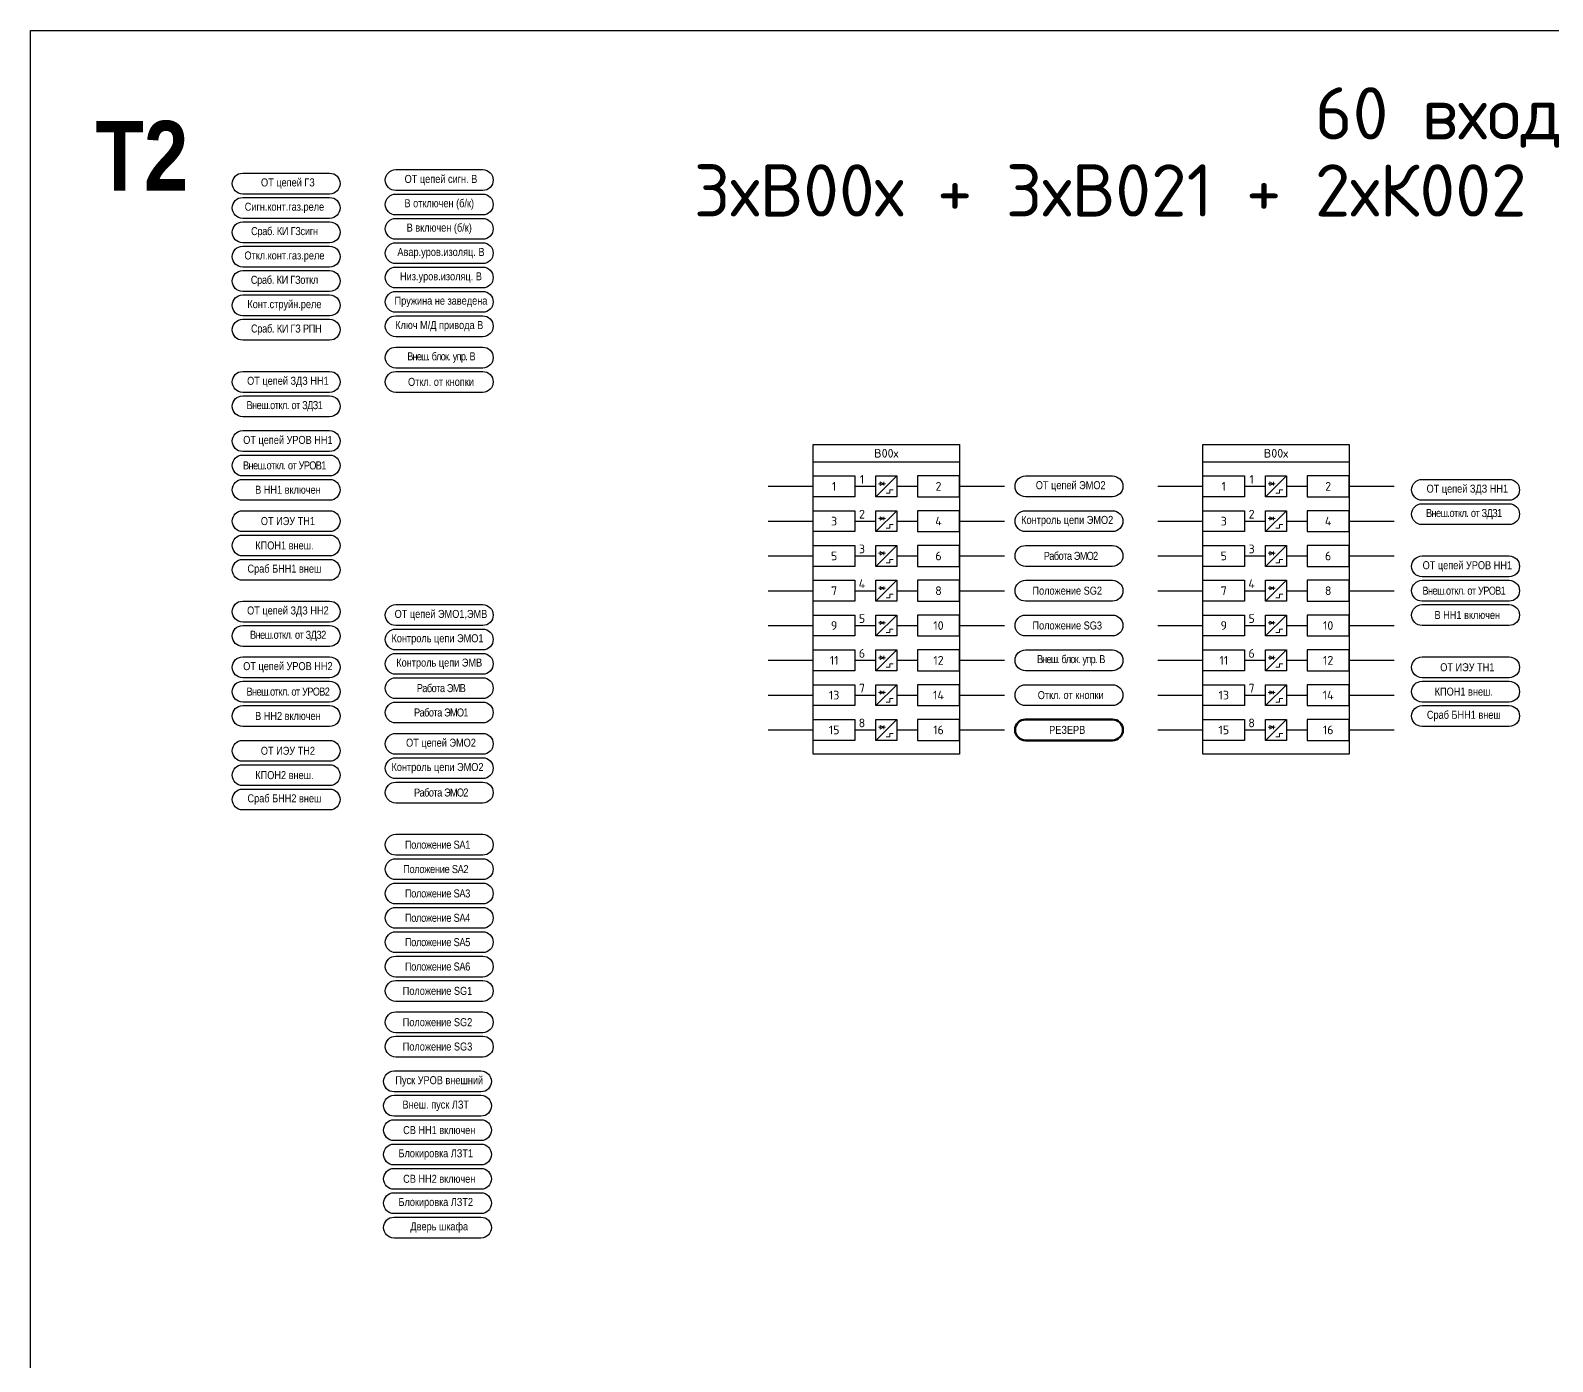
# Model space of a CAD drawing. Header units: millimetres. Extents: x 1657 to 8204, y -558 to 594.
# Drawn here: x 3833 to 4270.5, y 211.5 to 594 of the extents above; entities that cross this region are included whole.
import ezdxf
from ezdxf.enums import TextEntityAlignment as Align

# ---------------------------------------------------------------- set-up
doc = ezdxf.new("R2010")
doc.units = ezdxf.units.MM
doc.layers.add('_ОРЗ_0.3', color=7, linetype='Continuous', lineweight=30)
doc.layers.add('TEXT', color=7, linetype='Continuous', lineweight=25)
doc.layers.add('Основная', color=7, linetype='Continuous')
doc.styles.add('2.5_Gost_RD', font='ARIALN.TTF', dxfattribs={"height": 2.5})
doc.styles.add('2.5_ISOCPEUR', font='isocpeur.ttf', dxfattribs={"width": 0.9, "height": 2.5})
doc.styles.add('2.5_ISOCPEUR_1', font='isocpeur.ttf', dxfattribs={"height": 2.5})

# ---------------------------------------------------------------- blocks, each defined once
blk = doc.blocks.new('*U42')
at = {"layer": 'Основная', "color": 0}
for p, q in [((0, 0), (2, 0)), ((2, 0), (40, 0)), ((40, 0), (42, 0))]:
    blk.add_line(p, q, dxfattribs=at)
blk = doc.blocks.new('*U55')
at = {"lineweight": 13, "ltscale": 0.25}
blk.add_line((20.25, 1.25), (20.25, 0.25), dxfattribs=at)
for points in [[(0, 3), (12, 3), (12, -3), (0, -3)], [(18, 3), (24, 3), (24, -3), (18, -3)]]:
    blk.add_lwpolyline(points, close=True)
blk.add_lwpolyline([(20.25, 0.75), (19.25, 1.25), (19.25, 0.25), (20.25, 0.75)], dxfattribs=at)
at = {"lineweight": 13, "flags": 128}
for points in [[(19.5, 1.5, 0, 0, 0), (19.5, 2, 0.25, 0, 0), (19.5, 2.5, 0, 0, 0)], [(20, 1.5, 0, 0, 0), (20, 2, 0.25, 0, 0), (20, 2.5, 0, 0, 0)]]:
    blk.add_lwpolyline(points, format="xyseb", dxfattribs=at)
at = {"layer": 'Основная', "color": 0}
blk.add_line((12, 0), (18, 0), dxfattribs=at)
at = {"layer": 'Основная', "ltscale": 0.25}
blk.add_line((24, 3), (18, -3), dxfattribs=at)
at = {"layer": 'Основная', "color": 0, "lineweight": 13}
blk.add_line((18.75, 0.75), (20.75, 0.75), dxfattribs=at)
for p, q in [((21, -2), (22, -2)), ((22, -1), (23, -1)), ((22, -2), (22, -1))]:
    blk.add_line(p, q, dxfattribs=at).dxf.unprotected_set("ltscale", 0)
at = {"layer": 'Основная', "style": '2.5_ISOCPEUR'}
for tag, p in [('ОУ', (3, 6)), ('В', (6, 0)), ('K', (14, 2))]:
    blk.add_attdef(tag, text='', height=2.5, dxfattribs=at).set_placement(p, align=Align.MIDDLE_CENTER)
blk = doc.blocks.new('*U53')
blk.add_lwpolyline([(0, 3), (-12, 3), (-12, -3), (0, -3)], close=True)
at = {"layer": 'Основная', "style": '2.5_ISOCPEUR'}
for tag, p in [('ОУ', (-7, 10)), ('В', (-6, 0))]:
    blk.add_attdef(tag, text='', height=2.5, dxfattribs=at).set_placement(p, align=Align.MIDDLE_CENTER)

msp = doc.modelspace()

# ---------------------------------------------------------------- linework, layer by layer
at = {"ltscale": 100}
msp.add_lwpolyline([(3833, 594), (4909, 594), (4909, -171), (3833, -171)], close=True, dxfattribs=at)
at = {"color": 2, "ltscale": 100}
for points in [[(3894, 547, -1), (3894, 553), (3919, 553, -1), (3919, 547)], [(3894, 540, -1), (3894, 546), (3919, 546, -1), (3919, 540)], [(3894, 533, -1), (3894, 539), (3919, 539, -1), (3919, 533)], [(3894, 526, -1), (3894, 532), (3919, 532, -1), (3919, 526)], [(3894, 519, -1), (3894, 525), (3919, 525, -1), (3919, 519)], [(3894, 512, -1), (3894, 518), (3919, 518, -1), (3919, 512)], [(3894, 505, -1), (3894, 511), (3919, 511, -1), (3919, 505)]]:
    msp.add_lwpolyline(points, format="xyb", close=True, dxfattribs=at)
at = {"color": 6, "ltscale": 100}
for points in [[(3938, 548, -1), (3938, 554), (3963, 554, -1), (3963, 548)], [(3938, 541, -1), (3938, 547), (3963, 547, -1), (3963, 541)], [(3938, 534, -1), (3938, 540), (3963, 540, -1), (3963, 534)], [(3938, 527, -1), (3938, 533), (3963, 533, -1), (3963, 527)], [(3938, 520, -1), (3938, 526), (3963, 526, -1), (3963, 520)], [(3938, 513, -1), (3938, 519), (3963, 519, -1), (3963, 513)], [(3938, 506, -1), (3938, 512), (3963, 512, -1), (3963, 506)], [(3938, 497, -1), (3938, 503), (3963, 503, -1), (3963, 497)], [(3938, 490, -1), (3938, 496), (3963, 496, -1), (3963, 490)], [(4119, 410, -1), (4119, 416), (4144, 416, -1), (4144, 410)], [(4119, 400, -1), (4119, 406), (4144, 406, -1), (4144, 400)]]:
    msp.add_lwpolyline(points, format="xyb", close=True, dxfattribs=at)
at = {"color": 3, "ltscale": 100}
for points in [[(3894, 490, -1), (3894, 496), (3919, 496, -1), (3919, 490)], [(3894, 483, -1), (3894, 489), (3919, 489, -1), (3919, 483)], [(4233, 459, -1), (4233, 465), (4258, 465, -1), (4258, 459)], [(4233, 452, -1), (4233, 458), (4258, 458, -1), (4258, 452)]]:
    msp.add_lwpolyline(points, format="xyb", close=True, dxfattribs=at)
at = {"color": 4, "ltscale": 100}
for points in [[(3894, 473, -1), (3894, 479), (3919, 479, -1), (3919, 473)], [(3894, 466, -1), (3894, 472), (3919, 472, -1), (3919, 466)], [(3894, 459, -1), (3894, 465), (3919, 465, -1), (3919, 459)], [(4233, 437, -1), (4233, 443), (4258, 443, -1), (4258, 437)], [(4233, 430, -1), (4233, 436), (4258, 436, -1), (4258, 430)], [(4233, 423, -1), (4233, 429), (4258, 429, -1), (4258, 423)]]:
    msp.add_lwpolyline(points, format="xyb", close=True, dxfattribs=at)
at = {"color": 85, "ltscale": 100, "true_color": 0x58ba48}
for points in [[(4119, 460, -1), (4119, 466), (4144, 466, -1), (4144, 460)], [(4119, 450, -1), (4119, 456), (4144, 456, -1), (4144, 450)], [(4119, 440, -1), (4119, 446), (4144, 446, -1), (4144, 440)], [(3894, 424, -1), (3894, 430), (3919, 430, -1), (3919, 424)], [(3894, 417, -1), (3894, 423), (3919, 423, -1), (3919, 417)], [(3938, 386, -1), (3938, 392), (3963, 392, -1), (3963, 386)], [(3938, 379, -1), (3938, 385), (3963, 385, -1), (3963, 379)], [(3938, 372, -1), (3938, 378), (3963, 378, -1), (3963, 372)]]:
    msp.add_lwpolyline(points, format="xyb", close=True, dxfattribs=at)
at = {"ltscale": 100}
for points in [[(4045, 463), (4058, 463)], [(4082, 463), (4088, 463)], [(4100, 463), (4113, 463)], [(4157, 463), (4170, 463)], [(4194, 463), (4200, 463)], [(4212, 463), (4225, 463)], [(4045, 453), (4058, 453)], [(4082, 453), (4088, 453)], [(4100, 453), (4113, 453)], [(4157, 453), (4170, 453)], [(4194, 453), (4200, 453)], [(4212, 453), (4225, 453)], [(4045, 443), (4058, 443)], [(4082, 443), (4088, 443)], [(4100, 443), (4113, 443)], [(4157, 443), (4170, 443)], [(4194, 443), (4200, 443)], [(4212, 443), (4225, 443)], [(4045, 433), (4058, 433)], [(4082, 433), (4088, 433)], [(4100, 433), (4113, 433)], [(4157, 433), (4170, 433)], [(4194, 433), (4200, 433)], [(4212, 433), (4225, 433)], [(4045, 423), (4058, 423)], [(4082, 423), (4088, 423)], [(4100, 423), (4113, 423)], [(4157, 423), (4170, 423)], [(4194, 423), (4200, 423)], [(4212, 423), (4225, 423)], [(4045, 413), (4058, 413)], [(4082, 413), (4088, 413)], [(4100, 413), (4113, 413)], [(4157, 413), (4170, 413)], [(4194, 413), (4200, 413)], [(4212, 413), (4225, 413)], [(4045, 403), (4058, 403)], [(4082, 403), (4088, 403)], [(4100, 403), (4113, 403)], [(4157, 403), (4170, 403)], [(4194, 403), (4200, 403)], [(4212, 403), (4225, 403)], [(4045, 393), (4058, 393)], [(4082, 393), (4088, 393)], [(4100, 393), (4113, 393)], [(4157, 393), (4170, 393)], [(4194, 393), (4200, 393)], [(4212, 393), (4225, 393)]]:
    msp.add_lwpolyline(points, dxfattribs=at)
at = {"color": 5, "ltscale": 100}
for points in [[(3894, 450, -1), (3894, 456), (3919, 456, -1), (3919, 450)], [(3894, 443, -1), (3894, 449), (3919, 449, -1), (3919, 443)], [(3894, 436, -1), (3894, 442), (3919, 442, -1), (3919, 436)], [(4233, 408, -1), (4233, 414), (4258, 414, -1), (4258, 408)], [(4233, 401, -1), (4233, 407), (4258, 407, -1), (4258, 401)], [(4233, 394, -1), (4233, 400), (4258, 400, -1), (4258, 394)]]:
    msp.add_lwpolyline(points, format="xyb", close=True, dxfattribs=at)
at = {"ltscale": 100}
for points in [[(4119, 430, -1), (4119, 436), (4144, 436, -1), (4144, 430)], [(4119, 420, -1), (4119, 426), (4144, 426, -1), (4144, 420)], [(3938, 357, -1), (3938, 363), (3963, 363, -1), (3963, 357)], [(3938, 350, -1), (3938, 356), (3963, 356, -1), (3963, 350)], [(3938, 343, -1), (3938, 349), (3963, 349, -1), (3963, 343)], [(3938, 336, -1), (3938, 342), (3963, 342, -1), (3963, 336)], [(3938, 329, -1), (3938, 335), (3963, 335, -1), (3963, 329)], [(3938, 322, -1), (3938, 328), (3963, 328, -1), (3963, 322)], [(3938, 315, -1), (3938, 321), (3963, 321, -1), (3963, 315)], [(3938, 306, -1), (3938, 312), (3963, 312, -1), (3963, 306)], [(3938, 299, -1), (3938, 305), (3963, 305, -1), (3963, 299)], [(3937.5, 289, -1), (3937.5, 295), (3962.5, 295, -1), (3962.5, 289)], [(3937.5, 282, -1), (3937.5, 288), (3962.5, 288, -1), (3962.5, 282)], [(3937.5, 275, -1), (3937.5, 281), (3962.5, 281, -1), (3962.5, 275)], [(3937.5, 268, -1), (3937.5, 274), (3962.5, 274, -1), (3962.5, 268)], [(3937.5, 261, -1), (3937.5, 267), (3962.5, 267, -1), (3962.5, 261)], [(3937.5, 254, -1), (3937.5, 260), (3962.5, 260, -1), (3962.5, 254)], [(3937.5, 247, -1), (3937.5, 253), (3962.5, 253, -1), (3962.5, 247)]]:
    msp.add_lwpolyline(points, format="xyb", close=True, dxfattribs=at)
at = {"color": 30, "ltscale": 100, "true_color": 0xf26722}
for points in [[(3938, 423, -1), (3938, 429), (3963, 429, -1), (3963, 423)], [(3938, 416, -1), (3938, 422), (3963, 422, -1), (3963, 416)], [(3938, 409, -1), (3938, 415), (3963, 415, -1), (3963, 409)], [(3938, 402, -1), (3938, 408), (3963, 408, -1), (3963, 402)], [(3938, 395, -1), (3938, 401), (3963, 401, -1), (3963, 395)]]:
    msp.add_lwpolyline(points, format="xyb", close=True, dxfattribs=at)
at = {"color": 152, "ltscale": 100, "true_color": 0x2776bb}
for points in [[(3894, 408, -1), (3894, 414), (3919, 414, -1), (3919, 408)], [(3894, 401, -1), (3894, 407), (3919, 407, -1), (3919, 401)], [(3894, 394, -1), (3894, 400), (3919, 400, -1), (3919, 394)]]:
    msp.add_lwpolyline(points, format="xyb", close=True, dxfattribs=at)
at = {"color": 8, "lineweight": 50, "ltscale": 100}
msp.add_lwpolyline([(4119, 390, -1), (4119, 396), (4144, 396, -1), (4144, 390)], format="xyb", close=True, dxfattribs=at)
at = {"color": 162, "ltscale": 100, "true_color": 0x2234e6}
for points in [[(3894, 384, -1), (3894, 390), (3919, 390, -1), (3919, 384)], [(3894, 377, -1), (3894, 383), (3919, 383, -1), (3919, 377)], [(3894, 370, -1), (3894, 376), (3919, 376, -1), (3919, 370)]]:
    msp.add_lwpolyline(points, format="xyb", close=True, dxfattribs=at)
at = {"layer": '_ОРЗ_0.3', "ltscale": 100}
for points in [[(4058, 475), (4100, 475), (4100, 386), (4058, 386)], [(4170, 475), (4212, 475), (4212, 386), (4170, 386)]]:
    msp.add_lwpolyline(points, close=True, dxfattribs=at)

# ---------------------------------------------------------------- block references
at = {"ltscale": 0.25}
for p in [(4058, 470), (4170, 470)]:
    msp.add_blockref('*U42', p, dxfattribs=at)
at = {"layer": '_ОРЗ_0.3', "ltscale": 0.25}
ref = msp.add_blockref('*U55', (4058, 463), dxfattribs=at)
ref.add_attrib('В', '1', dxfattribs={"layer": 'Основная', "height": 2.5, "style": '2.5_ISOCPEUR'}).set_placement((4064, 463), align=Align.MIDDLE_CENTER)
ref.add_attrib('K', '1', dxfattribs={"layer": 'Основная', "height": 2.5, "style": '2.5_ISOCPEUR'}).set_placement((4072, 465), align=Align.MIDDLE_CENTER)
ref = msp.add_blockref('*U53', (4100, 463), dxfattribs=at)
ref.add_attrib('В', '2', dxfattribs={"layer": 'Основная', "height": 2.5, "style": '2.5_ISOCPEUR'}).set_placement((4094, 463), align=Align.MIDDLE_CENTER)
ref = msp.add_blockref('*U55', (4170, 463), dxfattribs=at)
ref.add_attrib('В', '1', dxfattribs={"layer": 'Основная', "height": 2.5, "style": '2.5_ISOCPEUR'}).set_placement((4176, 463), align=Align.MIDDLE_CENTER)
ref.add_attrib('K', '1', dxfattribs={"layer": 'Основная', "height": 2.5, "style": '2.5_ISOCPEUR'}).set_placement((4184, 465), align=Align.MIDDLE_CENTER)
ref = msp.add_blockref('*U53', (4212, 463), dxfattribs=at)
ref.add_attrib('В', '2', dxfattribs={"layer": 'Основная', "height": 2.5, "style": '2.5_ISOCPEUR'}).set_placement((4206, 463), align=Align.MIDDLE_CENTER)
ref = msp.add_blockref('*U55', (4058, 453), dxfattribs=at)
ref.add_attrib('В', '3', dxfattribs={"layer": 'Основная', "height": 2.5, "style": '2.5_ISOCPEUR'}).set_placement((4064, 453), align=Align.MIDDLE_CENTER)
ref.add_attrib('K', '2', dxfattribs={"layer": 'Основная', "height": 2.5, "style": '2.5_ISOCPEUR'}).set_placement((4072, 455), align=Align.MIDDLE_CENTER)
ref = msp.add_blockref('*U53', (4100, 453), dxfattribs=at)
ref.add_attrib('В', '4', dxfattribs={"layer": 'Основная', "height": 2.5, "style": '2.5_ISOCPEUR'}).set_placement((4094, 453), align=Align.MIDDLE_CENTER)
ref = msp.add_blockref('*U55', (4170, 453), dxfattribs=at)
ref.add_attrib('В', '3', dxfattribs={"layer": 'Основная', "height": 2.5, "style": '2.5_ISOCPEUR'}).set_placement((4176, 453), align=Align.MIDDLE_CENTER)
ref.add_attrib('K', '2', dxfattribs={"layer": 'Основная', "height": 2.5, "style": '2.5_ISOCPEUR'}).set_placement((4184, 455), align=Align.MIDDLE_CENTER)
ref = msp.add_blockref('*U53', (4212, 453), dxfattribs=at)
ref.add_attrib('В', '4', dxfattribs={"layer": 'Основная', "height": 2.5, "style": '2.5_ISOCPEUR'}).set_placement((4206, 453), align=Align.MIDDLE_CENTER)
ref = msp.add_blockref('*U55', (4058, 443), dxfattribs=at)
ref.add_attrib('В', '5', dxfattribs={"layer": 'Основная', "height": 2.5, "style": '2.5_ISOCPEUR'}).set_placement((4064, 443), align=Align.MIDDLE_CENTER)
ref.add_attrib('K', '3', dxfattribs={"layer": 'Основная', "height": 2.5, "style": '2.5_ISOCPEUR'}).set_placement((4072, 445), align=Align.MIDDLE_CENTER)
ref = msp.add_blockref('*U55', (4170, 443), dxfattribs=at)
ref.add_attrib('В', '5', dxfattribs={"layer": 'Основная', "height": 2.5, "style": '2.5_ISOCPEUR'}).set_placement((4176, 443), align=Align.MIDDLE_CENTER)
ref.add_attrib('K', '3', dxfattribs={"layer": 'Основная', "height": 2.5, "style": '2.5_ISOCPEUR'}).set_placement((4184, 445), align=Align.MIDDLE_CENTER)
ref = msp.add_blockref('*U53', (4100, 443), dxfattribs=at)
ref.add_attrib('В', '6', dxfattribs={"layer": 'Основная', "height": 2.5, "style": '2.5_ISOCPEUR'}).set_placement((4094, 443), align=Align.MIDDLE_CENTER)
ref = msp.add_blockref('*U53', (4212, 443), dxfattribs=at)
ref.add_attrib('В', '6', dxfattribs={"layer": 'Основная', "height": 2.5, "style": '2.5_ISOCPEUR'}).set_placement((4206, 443), align=Align.MIDDLE_CENTER)
ref = msp.add_blockref('*U55', (4058, 433), dxfattribs=at)
ref.add_attrib('В', '7', dxfattribs={"layer": 'Основная', "height": 2.5, "style": '2.5_ISOCPEUR'}).set_placement((4064, 433), align=Align.MIDDLE_CENTER)
ref.add_attrib('K', '4', dxfattribs={"layer": 'Основная', "height": 2.5, "style": '2.5_ISOCPEUR'}).set_placement((4072, 435), align=Align.MIDDLE_CENTER)
ref = msp.add_blockref('*U53', (4100, 433), dxfattribs=at)
ref.add_attrib('В', '8', dxfattribs={"layer": 'Основная', "height": 2.5, "style": '2.5_ISOCPEUR'}).set_placement((4094, 433), align=Align.MIDDLE_CENTER)
ref = msp.add_blockref('*U55', (4170, 433), dxfattribs=at)
ref.add_attrib('В', '7', dxfattribs={"layer": 'Основная', "height": 2.5, "style": '2.5_ISOCPEUR'}).set_placement((4176, 433), align=Align.MIDDLE_CENTER)
ref.add_attrib('K', '4', dxfattribs={"layer": 'Основная', "height": 2.5, "style": '2.5_ISOCPEUR'}).set_placement((4184, 435), align=Align.MIDDLE_CENTER)
ref = msp.add_blockref('*U53', (4212, 433), dxfattribs=at)
ref.add_attrib('В', '8', dxfattribs={"layer": 'Основная', "height": 2.5, "style": '2.5_ISOCPEUR'}).set_placement((4206, 433), align=Align.MIDDLE_CENTER)
ref = msp.add_blockref('*U55', (4058, 423), dxfattribs=at)
ref.add_attrib('В', '9', dxfattribs={"layer": 'Основная', "height": 2.5, "style": '2.5_ISOCPEUR'}).set_placement((4064, 423), align=Align.MIDDLE_CENTER)
ref.add_attrib('K', '5', dxfattribs={"layer": 'Основная', "height": 2.5, "style": '2.5_ISOCPEUR'}).set_placement((4072, 425), align=Align.MIDDLE_CENTER)
ref = msp.add_blockref('*U53', (4100, 423), dxfattribs=at)
ref.add_attrib('В', '10', dxfattribs={"layer": 'Основная', "height": 2.5, "style": '2.5_ISOCPEUR'}).set_placement((4094, 423), align=Align.MIDDLE_CENTER)
ref = msp.add_blockref('*U55', (4170, 423), dxfattribs=at)
ref.add_attrib('В', '9', dxfattribs={"layer": 'Основная', "height": 2.5, "style": '2.5_ISOCPEUR'}).set_placement((4176, 423), align=Align.MIDDLE_CENTER)
ref.add_attrib('K', '5', dxfattribs={"layer": 'Основная', "height": 2.5, "style": '2.5_ISOCPEUR'}).set_placement((4184, 425), align=Align.MIDDLE_CENTER)
ref = msp.add_blockref('*U53', (4212, 423), dxfattribs=at)
ref.add_attrib('В', '10', dxfattribs={"layer": 'Основная', "height": 2.5, "style": '2.5_ISOCPEUR'}).set_placement((4206, 423), align=Align.MIDDLE_CENTER)
ref = msp.add_blockref('*U55', (4058, 413), dxfattribs=at)
ref.add_attrib('В', '11', dxfattribs={"layer": 'Основная', "height": 2.5, "style": '2.5_ISOCPEUR'}).set_placement((4064, 413), align=Align.MIDDLE_CENTER)
ref.add_attrib('K', '6', dxfattribs={"layer": 'Основная', "height": 2.5, "style": '2.5_ISOCPEUR'}).set_placement((4072, 415), align=Align.MIDDLE_CENTER)
ref = msp.add_blockref('*U53', (4100, 413), dxfattribs=at)
ref.add_attrib('В', '12', dxfattribs={"layer": 'Основная', "height": 2.5, "style": '2.5_ISOCPEUR'}).set_placement((4094, 413), align=Align.MIDDLE_CENTER)
ref = msp.add_blockref('*U55', (4170, 413), dxfattribs=at)
ref.add_attrib('В', '11', dxfattribs={"layer": 'Основная', "height": 2.5, "style": '2.5_ISOCPEUR'}).set_placement((4176, 413), align=Align.MIDDLE_CENTER)
ref.add_attrib('K', '6', dxfattribs={"layer": 'Основная', "height": 2.5, "style": '2.5_ISOCPEUR'}).set_placement((4184, 415), align=Align.MIDDLE_CENTER)
ref = msp.add_blockref('*U53', (4212, 413), dxfattribs=at)
ref.add_attrib('В', '12', dxfattribs={"layer": 'Основная', "height": 2.5, "style": '2.5_ISOCPEUR'}).set_placement((4206, 413), align=Align.MIDDLE_CENTER)
ref = msp.add_blockref('*U55', (4058, 403), dxfattribs=at)
ref.add_attrib('В', '13', dxfattribs={"layer": 'Основная', "height": 2.5, "style": '2.5_ISOCPEUR'}).set_placement((4064, 403), align=Align.MIDDLE_CENTER)
ref.add_attrib('K', '7', dxfattribs={"layer": 'Основная', "height": 2.5, "style": '2.5_ISOCPEUR'}).set_placement((4072, 405), align=Align.MIDDLE_CENTER)
ref = msp.add_blockref('*U53', (4100, 403), dxfattribs=at)
ref.add_attrib('В', '14', dxfattribs={"layer": 'Основная', "height": 2.5, "style": '2.5_ISOCPEUR'}).set_placement((4094, 403), align=Align.MIDDLE_CENTER)
ref = msp.add_blockref('*U55', (4170, 403), dxfattribs=at)
ref.add_attrib('В', '13', dxfattribs={"layer": 'Основная', "height": 2.5, "style": '2.5_ISOCPEUR'}).set_placement((4176, 403), align=Align.MIDDLE_CENTER)
ref.add_attrib('K', '7', dxfattribs={"layer": 'Основная', "height": 2.5, "style": '2.5_ISOCPEUR'}).set_placement((4184, 405), align=Align.MIDDLE_CENTER)
ref = msp.add_blockref('*U53', (4212, 403), dxfattribs=at)
ref.add_attrib('В', '14', dxfattribs={"layer": 'Основная', "height": 2.5, "style": '2.5_ISOCPEUR'}).set_placement((4206, 403), align=Align.MIDDLE_CENTER)
ref = msp.add_blockref('*U55', (4058, 393), dxfattribs=at)
ref.add_attrib('В', '15', dxfattribs={"layer": 'Основная', "height": 2.5, "style": '2.5_ISOCPEUR'}).set_placement((4064, 393), align=Align.MIDDLE_CENTER)
ref.add_attrib('K', '8', dxfattribs={"layer": 'Основная', "height": 2.5, "style": '2.5_ISOCPEUR'}).set_placement((4072, 395), align=Align.MIDDLE_CENTER)
ref = msp.add_blockref('*U53', (4100, 393), dxfattribs=at)
ref.add_attrib('В', '16', dxfattribs={"layer": 'Основная', "height": 2.5, "style": '2.5_ISOCPEUR'}).set_placement((4094, 393), align=Align.MIDDLE_CENTER)
ref = msp.add_blockref('*U55', (4170, 393), dxfattribs=at)
ref.add_attrib('В', '15', dxfattribs={"layer": 'Основная', "height": 2.5, "style": '2.5_ISOCPEUR'}).set_placement((4176, 393), align=Align.MIDDLE_CENTER)
ref.add_attrib('K', '8', dxfattribs={"layer": 'Основная', "height": 2.5, "style": '2.5_ISOCPEUR'}).set_placement((4184, 395), align=Align.MIDDLE_CENTER)
ref = msp.add_blockref('*U53', (4212, 393), dxfattribs=at)
ref.add_attrib('В', '16', dxfattribs={"layer": 'Основная', "height": 2.5, "style": '2.5_ISOCPEUR'}).set_placement((4206, 393), align=Align.MIDDLE_CENTER)

# ---------------------------------------------------------------- texts
at = {"ltscale": 0.25, "attachment_point": 5, "style": '2.5_ISOCPEUR_1'}
for s, insert, char_height, width in [('60 входов задействовано', (4320, 569), 15, 356.9341), ('3хВ00х + 3хВ021 + 2хК002 +  1хК001 + {\\C1;0 слот резервный}', (4289, 546), 15, 611.589), ('B00х', (4079, 472.5), 2.5, 42), ('B00х', (4191, 472.5), 2.5, 42)]:
    msp.add_mtext(s, dxfattribs=dict(at, insert=insert, char_height=char_height, width=width))
at = {"ltscale": 100, "attachment_point": 5, "style": '2.5_Gost_RD'}
for s, insert, char_height, width in [('{\\fArial Narrow|b1|i0|c204|p34;Т2}', (3865, 558), 20, 1350), ('\\A1;\\pxsm0.7;Конт.струйн.реле', (3906, 515), 2.3, 31), ('\\A1;\\pxsm0.7;{\\T0.95;Сраб. КИ ГЗ РПН}', (3906.5, 508), 2.3, 31), ('\\pxsm0.7;ОТ цепей ЗДЗ НН1', (3907, 493), 2.3, 31), ('\\pxsm0.7;{\\T0.9;Внеш.откл. от ЗДЗ1}', (3906, 486), 2.3, 31), ('\\pxsm0.7;ОТ цепей УРОВ НН1', (3907, 476), 2.3, 31), ('\\pxsm0.7;{\\T0.9;Внеш.откл. от УРОВ1}', (3906, 469), 2.3, 31), ('В НН1 включен', (3907, 462), 2.3, 28), ('\\pxsm0.7;ОТ цепей ЗДЗ НН1', (4246, 462), 2.3, 31), ('\\pxsm0.7;{\\T0.9;Внеш.откл. от ЗДЗ1}', (4245, 455), 2.3, 31), ('\\pxsm0.7;ОТ ИЭУ ТН1', (3907, 453), 2.3, 31), ('\\pxsm0.7;КПОН1 внеш.', (3906, 446), 2.3, 31), ('\\pxsm0.7;Сраб БНН1 внеш', (3906, 439), 2.3, 27.9711), ('\\pxsm0.7;ОТ цепей УРОВ НН1', (4246, 440), 2.3, 31), ('\\pxsm0.7;{\\T0.9;Внеш.откл. от УРОВ1}', (4245, 433), 2.3, 31), ('\\pxsm0.7;ОТ цепей ЗДЗ НН2', (3907, 427), 2.3, 31), ('В НН1 включен', (4246, 426), 2.3, 28), ('\\pxsm0.7;{\\T0.9;Внеш.откл. от ЗДЗ2}', (3907, 420), 2.3, 31), ('\\pxsm0.7;ОТ цепей УРОВ НН2', (3907, 411), 2.3, 31), ('\\pxsm0.7;ОТ ИЭУ ТН1', (4246, 411), 2.3, 31), ('\\pxsm0.7;{\\T0.9;Внеш.откл. от УРОВ2}', (3907, 404), 2.3, 31), ('\\pxsm0.7;КПОН1 внеш.', (4245, 404), 2.3, 31), ('В НН2 включен', (3907, 397), 2.3, 28), ('\\pxsm0.7;Сраб БНН1 внеш', (4245, 397), 2.3, 27.9711), ('\\pxsm0.7;ОТ ИЭУ ТН2', (3907, 387), 2.3, 31), ('\\pxsm0.7;КПОН2 внеш.', (3906, 380), 2.3, 31), ('\\pxsm0.7;Сраб БНН2 внеш', (3906, 373), 2.3, 27.9711), ('Пуск УРОВ внешний', (3950.5, 292), 2.3, 31), ('СВ НН1 включен', (3950.5, 278), 2.3, 31), ('СВ НН2 включен', (3950.5, 264), 2.3, 31)]:
    msp.add_mtext(s, dxfattribs=dict(at, insert=insert, char_height=char_height, width=width))
at = {"color": 6, "ltscale": 100, "insert": (3951, 551), "char_height": 2.3, "width": 31, "attachment_point": 5, "style": '2.5_Gost_RD'}
msp.add_mtext('\\pxsm0.7;ОТ цепей сигн. В', dxfattribs=at)
at = {"layer": 'TEXT', "ltscale": 100, "char_height": 2.3, "attachment_point": 5, "style": '2.5_Gost_RD'}
for s, insert, width in [('\\pxsm0.7;ОТ цепей ГЗ', (3907, 550), 31), ('\\A1;\\pxsm0.7;Сигн.конт.газ.реле', (3906, 543), 31), ('В отключен (б/к)', (3950.5, 544), 31), ('В включен (б/к)', (3950.5, 537), 31), ('\\A1;\\pxsm0.7;{\\T0.95;Сраб. КИ ГЗсигн}', (3906, 536), 31), ('\\A1;\\pxsm0.7;Откл.конт.газ.реле', (3906, 529), 31), ('\\pxsm0.7;Авар.уров.изоляц. В', (3951, 530), 31), ('\\A1;\\pxsm0.7;{\\T0.95;Сраб. КИ ГЗоткл}', (3906, 522), 31), ('\\pxsm0.7;Низ.уров.изоляц. В', (3951, 523), 31), ('\\pxsm0.7;Пружина не заведена', (3951, 516), 31), ('Ключ М/Д привода В', (3950.5, 509), 31), ('\\pxsm0.7;{\\T0.85;Внеш. блок. упр. В}', (3951, 500), 31), ('\\pxsm0.7;Откл. от кнопки', (3951, 493), 31), ('\\pxsm0.7;ОТ цепей ЭМО2', (4132, 463), 31), ('\\pxsm0.7;Контроль цепи ЭМО2', (4131, 453), 28), ('\\pxsm0.7;{\\T0.9;Работа ЭМО2}', (4132, 443), 31), ('\\pxsm0.7;Положение SG2', (4131, 433), 31), ('\\pxsm0.7;ОТ цепей ЭМО1,ЭМВ', (3951, 426), 31), ('\\pxsm0.7;Контроль цепи ЭМО1', (3950, 419), 28), ('\\pxsm0.7;Положение SG3', (4131, 423), 31), ('\\pxsm0.7;Контроль цепи ЭМВ', (3950.5, 412), 28), ('\\pxsm0.7;{\\T0.85;Внеш. блок. упр. В}', (4132, 413), 31), ('\\pxsm0.7;{\\T0.9;Работа ЭМВ}', (3951, 405), 31), ('\\pxsm0.7;Откл. от кнопки', (4132, 403), 31), ('\\pxsm0.7;{\\T0.9;Работа ЭМО1}', (3951, 398), 31), ('\\pxsm0.7;РЕЗЕРВ', (4131, 393), 31), ('\\pxsm0.7;ОТ цепей ЭМО2', (3951, 389), 31), ('\\pxsm0.7;Контроль цепи ЭМО2', (3950, 382), 28), ('\\pxsm0.7;{\\T0.9;Работа ЭМО2}', (3951, 375), 31), ('\\pxsm0.7;{\\T0.95;Положение SA1}', (3950, 360), 31), ('\\pxsm0.7;{\\T0.95;Положение SA2}', (3949.5, 353), 31), ('\\pxsm0.7;{\\T0.95;Положение SA3}', (3950, 346), 31), ('\\pxsm0.7;{\\T0.95;Положение SA4}', (3950, 339), 31), ('\\pxsm0.7;{\\T0.95;Положение SA5}', (3950, 332), 31), ('\\pxsm0.7;{\\T0.95;Положение SA6}', (3950, 325), 31), ('\\pxsm0.7;Положение SG1', (3950, 318), 31), ('\\pxsm0.7;Положение SG2', (3950, 309), 31), ('\\pxsm0.7;Положение SG3', (3950, 302), 31), ('\\A1;\\pxsm0.7;Внеш. пуск ЛЗТ', (3949.5, 285), 31), ('\\A1;\\pxsm0.7;Блокировка ЛЗТ1', (3949.5, 271), 31), ('\\A1;\\pxsm0.7;Блокировка ЛЗТ2', (3949.5, 257), 31), ('\\pxsm0.7;Дверь шкафа', (3950.5, 250), 31)]:
    msp.add_mtext(s, dxfattribs=dict(at, insert=insert, width=width))

doc.saveas('drawing.dxf')
